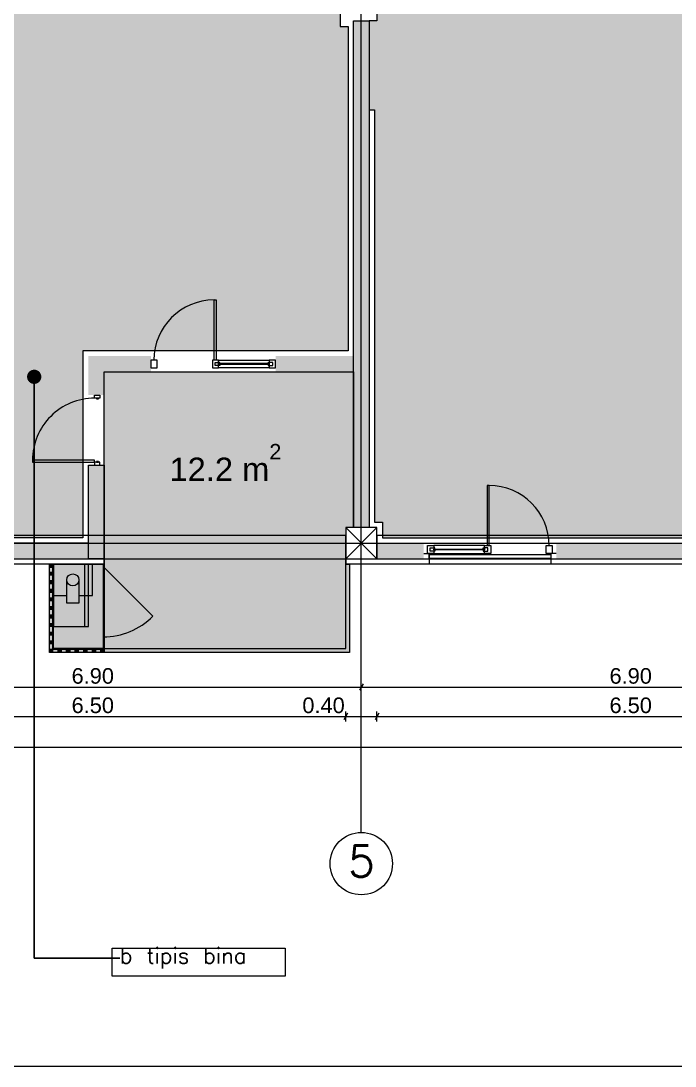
# Model space of a CAD drawing. Header units: millimetres. Extents: x 476244520 to 476657119, y 4620824743 to 4621446928.
# Drawn here: x 476413588 to 476421979, y 4621060450 to 4621073856 of the extents above; entities that cross this region are included whole.
import ezdxf

# ---------------------------------------------------------------- set-up
doc = ezdxf.new("R2010")
doc.units = ezdxf.units.MM
doc.header["$MEASUREMENT"] = 0
for name, color, linetype, lineweight in [('0_Pen_No__42_Pen_No__250_Pen_No__5', 5, 'Continuous', 0), ('2D Drafting - General_Pen_No__1_Pen_No__7', 7, 'Continuous', 0), ('2D Drafting - General_Pen_No__250_Pen_No__7_Pen_No__250', 7, 'Continuous', 0), ('2D Drafting - General_Pen_No__250_Pen_No__7_Pen_No__7', 7, 'Continuous', 0), ('2D Drafting - General_Pen_No__7_Pen_No__250', 7, 'Continuous', 0), ('2D Drafting - General_Pen_No__7_Pen_No__7_Pen_No__7', 7, 'Continuous', 0), ('Annotation - Text_Pen_No__7_Pen_No__5', 5, 'Continuous', 0), ('Doors_Pen_No__7_Pen_No__7_Pen_No__7', 7, 'Continuous', 0), ('G-Anno-Nplt_Pen_No__151', 151, 'Continuous', 0), ('G-Anno-Nplt_Pen_No__255', 255, 'Continuous', 0), ('G-Anno-Nplt_Pen_No__4', 7, 'Continuous', 0), ('G-Anno-Nplt_Pen_No__7', 7, 'Continuous', 0), ('gegmebi_Pen_No__1_Pen_No__7', 7, 'Continuous', 0), ('kar-panjara_Pen_No__7_Pen_No__7_Pen_No__7', 7, 'Continuous', 0), ('New_2D Drafting - General_Pen_No__250_Pen_No__7_Pen_No__255', 255, 'Continuous', 0), ('New_2D Drafting - General_Pen_No__2_Pen_No__250', 7, 'Continuous', 0), ('New_2D Drafting - General_Pen_No__30_Pen_No__9_Pen_No__9_Pen_No__255', 255, 'Continuous', 0), ('New_2D Drafting - General_Pen_No__30_Pen_No__9_Pen_No__9_Pen_No__7', 7, 'Continuous', 0), ('New_reg_nak_Pen_No__250', 7, 'Continuous', 0), ('New_reg_nak_Pen_No__7', 7, 'Continuous', 0), ('New_Structural - Bearing_Pen_No__1', 1, 'Continuous', 0), ('New_Structural - Bearing_Pen_No__250', 7, 'Continuous', 0), ('zoma_Pen_No__142', 142, 'Continuous', 0), ('zoma_Pen_No__5_Pen_No__5', 5, 'Continuous', 0)]:
    doc.layers.add(name, color=color, linetype=linetype, lineweight=lineweight)
doc.layers.add('zoma', color=7, linetype='Continuous')
doc.styles.add('GENERATED_STYLE_1', font='arial.ttf')
doc.styles.add('GENERATED_STYLE_2', font='arial.ttf')
doc.linetypes.add('Break', pattern='A,0,[1,A-4 бѓЎбѓђбѓ®бѓљбѓ\x98 - nikas1.Shx,S=15.679026,R=0,X=0,Y=0],-1975.557214,0', length=1975.557214)
doc.dimstyles.new('GENERATED_STYLE__1', dxfattribs={"dimtxt": 200, "dimasz": 64.421331, "dimexe": 0.18, "dimexo": 3, "dimgap": 0.09, "dimtad": 1, "dimtih": 1, "dimtoh": 1, "dimlfac": 0.001, "dimzin": 0, "dimdsep": 46, "dimtxsty": 'GENERATED_STYLE_2', "dimblk": 'ARROWHEAD_2', "dimblk1": 'ARROWHEAD_2', "dimblk2": 'ARROWHEAD_2', "dimcen": 0.09, "dimclrd": 142, "dimclre": 142, "dimclrt": 142, "dimadec": 0, "dimazin": 0, "dimtfac": 1, "dimtdec": 4, "dimtmove": 0, "dimatfit": 3, "dimfxl": 1, "dimtolj": 1, "dimtzin": 0, "dimarcsym": 0})
doc.dimstyles.new('GENERATED_STYLE__18', dxfattribs={"dimtxt": 0.18, "dimasz": 364.8, "dimexe": 0.18, "dimexo": 0.0625, "dimgap": 0.09, "dimtad": 0, "dimtih": 1, "dimtoh": 1, "dimdec": 4, "dimzin": 0, "dimdsep": 46, "dimcen": 0.09, "dimadec": 0, "dimazin": 0, "dimtfac": 1, "dimtdec": 4, "dimtmove": 0, "dimatfit": 3, "dimldrblk": 'ARROWHEAD_11', "dimfxl": 1, "dimtolj": 1, "dimtzin": 0, "dimarcsym": 0})
doc.dimstyles.new('GENERATED_STYLE__2', dxfattribs={"dimtxt": 200, "dimasz": 64.421331, "dimexe": 0.18, "dimexo": 3, "dimgap": 0.09, "dimtad": 1, "dimtih": 1, "dimtoh": 1, "dimlfac": 0.001, "dimzin": 0, "dimdsep": 46, "dimtxsty": 'GENERATED_STYLE_2', "dimblk": 'ARROWHEAD_2', "dimblk1": 'ARROWHEAD_2', "dimblk2": 'ARROWHEAD_2', "dimcen": 0.09, "dimclrd": 142, "dimclre": 142, "dimclrt": 142, "dimadec": 0, "dimazin": 0, "dimtfac": 1, "dimtdec": 4, "dimtmove": 2, "dimatfit": 3, "dimfxl": 1, "dimtolj": 1, "dimtzin": 0, "dimarcsym": 0})

# ---------------------------------------------------------------- blocks, each defined once
blk = doc.blocks.new('*D277', base_point=(476844527, 4621385791))
at = {"layer": 'zoma_Pen_No__142', "color": 142, "linetype": 'Continuous', "lineweight": 0, "transparency": 16777216}
for p, q in [((476411079, 4621065354), (476411030, 4621065270)), ((476411054, 4621065248), (476411054, 4621065376)), ((476417979, 4621065354), (476417930, 4621065270)), ((476417954, 4621065248), (476417954, 4621065376)), ((476411054, 4621065312), (476417954, 4621065312))]:
    blk.add_line(p, q, dxfattribs=at)
at = {"layer": 'zoma_Pen_No__142', "color": 142, "lineweight": 0, "transparency": 16777216, "insert": (476414238, 4621065352), "char_height": 200, "attachment_point": 7, "style": 'GENERATED_STYLE_2'}
blk.add_mtext('\\A1;{\\pql;\\fArial CYR|b0|i0|c204|p34;6.90}', dxfattribs=at)
blk = doc.blocks.new('ARROWHEAD_2')
at = {"color": 0, "linetype": 'Continuous', "lineweight": 0}
for p, q in [((0, 0), (-1, 0)), ((-0.38, -0.66), (0.38, 0.66))]:
    blk.add_line(p, q, dxfattribs=at)
blk = doc.blocks.new('*D278', base_point=(476844527, 4621385791))
at = {"layer": 'zoma_Pen_No__142', "color": 142, "linetype": 'Continuous', "lineweight": 0, "transparency": 16777216}
for p, q in [((476417979, 4621065354), (476417930, 4621065270)), ((476417954, 4621065248), (476417954, 4621065376)), ((476424879, 4621065354), (476424830, 4621065270)), ((476424854, 4621065248), (476424854, 4621065376)), ((476417954, 4621065312), (476424854, 4621065312))]:
    blk.add_line(p, q, dxfattribs=at)
at = {"layer": 'zoma_Pen_No__142', "color": 142, "lineweight": 0, "transparency": 16777216, "insert": (476421138, 4621065352), "char_height": 200, "attachment_point": 7, "style": 'GENERATED_STYLE_2'}
blk.add_mtext('\\A1;{\\pql;\\fArial CYR|b0|i0|c204|p34;6.90}', dxfattribs=at)
blk = doc.blocks.new('*D329', base_point=(476844527, 4621385791))
at = {"layer": 'zoma_Pen_No__142', "color": 142, "linetype": 'Continuous', "lineweight": 0, "transparency": 16777216}
for p, q in [((476411279, 4621064977), (476411230, 4621064892)), ((476411254, 4621064871), (476411254, 4621064998)), ((476417779, 4621064977), (476417730, 4621064892)), ((476417754, 4621064871), (476417754, 4621064998)), ((476411254, 4621064935), (476417754, 4621064935))]:
    blk.add_line(p, q, dxfattribs=at)
at = {"layer": 'zoma_Pen_No__142', "color": 142, "lineweight": 0, "transparency": 16777216, "char_height": 200, "attachment_point": 7, "style": 'GENERATED_STYLE_2'}
for s, insert in [('\\A1;{\\pql;\\fArial CYR|b0|i0|c204|p34;6.50}', (476414238, 4621064975)), ('\\A1;{\\pql;\\fArial CYR|b0|i0|c204|p34;0.40}', (476417198, 4621064975))]:
    blk.add_mtext(s, dxfattribs=dict(at, insert=insert))
blk = doc.blocks.new('*D330', base_point=(476844527, 4621385791))
at = {"layer": 'zoma_Pen_No__142', "color": 142, "linetype": 'Continuous', "lineweight": 0, "transparency": 16777216}
for p, q in [((476417779, 4621064977), (476417730, 4621064892)), ((476417754, 4621064871), (476417754, 4621064998)), ((476418179, 4621064977), (476418130, 4621064892)), ((476418154, 4621064871), (476418154, 4621064998)), ((476417754, 4621064935), (476418154, 4621064935))]:
    blk.add_line(p, q, dxfattribs=at)
blk = doc.blocks.new('*D331', base_point=(476844527, 4621385791))
at = {"layer": 'zoma_Pen_No__142', "color": 142, "linetype": 'Continuous', "lineweight": 0, "transparency": 16777216}
for p, q in [((476418179, 4621064977), (476418130, 4621064892)), ((476418154, 4621064871), (476418154, 4621064998)), ((476424679, 4621064977), (476424630, 4621064892)), ((476424654, 4621064871), (476424654, 4621064998)), ((476418154, 4621064935), (476424654, 4621064935))]:
    blk.add_line(p, q, dxfattribs=at)
at = {"layer": 'zoma_Pen_No__142', "color": 142, "lineweight": 0, "transparency": 16777216, "char_height": 200, "attachment_point": 7, "style": 'GENERATED_STYLE_2'}
for s, insert in [('\\A1;{\\pql;\\fArial CYR|b0|i0|c204|p34;6.50}', (476421138, 4621064975)), ('\\A1;{\\pql;\\fArial CYR|b0|i0|c204|p34;0.40}', (476424098, 4621064975))]:
    blk.add_mtext(s, dxfattribs=dict(at, insert=insert))
blk = doc.blocks.new('*D335', base_point=(476844527, 4621385791))
at = {"layer": 'zoma_Pen_No__142', "color": 142, "linetype": 'Continuous', "lineweight": 0, "transparency": 16777216}
for p, q in [((476390113, 4621064539), (476390154, 4621064539)), ((476390179, 4621064581), (476390130, 4621064497)), ((476390154, 4621064475), (476390154, 4621064602)), ((476390154, 4621064539), (476431954, 4621064539)), ((476431930, 4621064497), (476431979, 4621064581)), ((476431954, 4621064475), (476431954, 4621064602)), ((476431954, 4621064539), (476431996, 4621064539))]:
    blk.add_line(p, q, dxfattribs=at)
at = {"layer": 'zoma_Pen_No__142', "color": 142, "lineweight": 0, "transparency": 16777216, "insert": (476411278, 4621064579), "char_height": 200, "attachment_point": 7, "style": 'GENERATED_STYLE_2'}
blk.add_mtext('\\A1;{\\pql;\\fArial CYR|b0|i0|c204|p34;41.80}', dxfattribs=at)
blk = doc.blocks.new('ARROWHEAD_11')
at = {"color": 0, "linetype": 'Continuous', "lineweight": 0}
blk.add_line((0, 0), (-1, 0), dxfattribs=at)
at = {"color": 0, "linetype": 'Continuous', "lineweight": 0, "const_width": 0.25, "flags": 128}
blk.add_lwpolyline([(-0.125, 0, 1), (0.125, 0, 1)], format="xyb", close=True, dxfattribs=at)

msp = doc.modelspace()

# ---------------------------------------------------------------- hatches: boundary and pattern name
at = {"layer": '2D Drafting - General_Pen_No__250_Pen_No__7_Pen_No__7', "linetype": 'Continuous', "lineweight": 0}
for points in [[(476418054.207, 4621067356.437), (476417854.207, 4621067356.437), (476417854.207, 4621073856.437), (476418054.207, 4621073856.437)], [(476414454.207, 4621069556.437), (476414654.207, 4621069556.437), (476414654.207, 4621069056.434), (476414454.207, 4621069056.434)], [(476414654.207, 4621069356.437), (476414654.207, 4621069556.437), (476415254.48, 4621069556.437), (476415254.48, 4621069356.437)], [(476416854.478, 4621069356.437), (476417854.207, 4621069356.437), (476417854.207, 4621069556.437), (476416854.478, 4621069556.437)], [(476414654.207, 4621068156.434), (476414654.207, 4621066956.378), (476414454.207, 4621066956.378), (476414454.207, 4621068156.434)], [(476413453.992, 4621067156.437), (476413453.992, 4621066956.378), (476414454.207, 4621066956.378), (476414454.207, 4621067156.437)], [(476418154.207, 4621066956.438), (476418154.207, 4621067156.438), (476418754.207, 4621067156.438), (476418754.207, 4621066956.438)], [(476420454.208, 4621066956.437), (476422354.217, 4621066956.437), (476422354.217, 4621067156.385), (476420454.208, 4621067156.385)], [(476414004.204, 4621065806.466), (476414004.204, 4621066886.443), (476413994.204, 4621066886.443), (476413994.204, 4621065806.466)], [(476414654.204, 4621066886.437), (476414644.204, 4621066886.437), (476414644.204, 4621066856.437), (476414654.204, 4621066856.437)], [(476414654.204, 4621065956.438), (476414644.204, 4621065956.438), (476414644.204, 4621065806.489), (476414654.204, 4621065806.489)], [(476414654.109, 4621065806.466), (476413994.204, 4621065806.466), (476413994.204, 4621065796.466), (476414654.109, 4621065796.466)]]:
    msp.add_hatch(color=7, dxfattribs=at).paths.add_polyline_path(points)
at = {"layer": 'G-Anno-Nplt_Pen_No__151', "linetype": 'Continuous', "lineweight": 0, "true_color": 0x1f2f3f}
msp.add_hatch(color=169, dxfattribs=at).paths.add_polyline_path([(476417884.207, 4621084186.437), (476417884.207, 4621077826.437), (476417684.207, 4621077826.437), (476417684.207, 4621077526.437), (476417384.207, 4621077526.437), (476417384.207, 4621076665.419), (476417784.207, 4621076665.419), (476417784.207, 4621074326.437), (476417684.207, 4621074326.437), (476417684.207, 4621073786.437), (476417784.207, 4621073786.437), (476417784.207, 4621069626.379), (476414384.207, 4621069626.379), (476414384.207, 4621067226.378), (476411624.207, 4621067226.378), (476411624.207, 4621067726.567), (476411224.207, 4621067726.567), (476411224.207, 4621073786.437), (476411324.207, 4621073786.437), (476411324.207, 4621074326.438), (476411224.207, 4621074326.438), (476411224.207, 4621075613.729), (476411154.207, 4621075613.729), (476411154.207, 4621077356.437), (476411254.207, 4621077356.437), (476411254.207, 4621077606.437), (476411554.207, 4621077606.437), (476411554.207, 4621078627.456), (476411154.207, 4621078627.456), (476411154.207, 4621079229.707), (476411224.207, 4621079229.707), (476411224.207, 4621083286.44), (476414724.207, 4621083286.44), (476414724.207, 4621084386.437), (476417684.207, 4621084386.437), (476417684.207, 4621084186.437)])
h = msp.add_hatch(color=169, dxfattribs=at)
h.paths.add_polyline_path([(476418124.207, 4621073856.437), (476418054.207, 4621073856.437), (476418054.207, 4621072715.649), (476418124.207, 4621072715.649), (476418124.207, 4621067426.437), (476418224.207, 4621067426.437), (476418224.207, 4621067226.437), (476424584.207, 4621067226.437), (476424584.207, 4621067426.437), (476424784.207, 4621067426.437), (476424784.207, 4621068726.437), (476431684.207, 4621068726.437), (476431684.207, 4621073786.437), (476430914.019, 4621073786.437), (476430914.019, 4621074326.438), (476431684.207, 4621074326.438), (476431684.207, 4621077286.437), (476431484.207, 4621077286.437), (476431484.207, 4621077389.695), (476425124.207, 4621077389.695), (476425124.207, 4621077286.437), (476424824.137, 4621077286.437), (476424824.137, 4621076989.695), (476423994.019, 4621076989.695), (476423994.019, 4621077389.695), (476420800.56, 4621077389.695), (476420800.56, 4621077459.695), (476418744.395, 4621077459.695), (476418744.395, 4621077059.695), (476418054.207, 4621077059.695), (476418054.207, 4621075698.535), (476418054.207, 4621074256.437), (476418154.207, 4621074256.437), (476418154.207, 4621073856.437)])
h.paths.add_polyline_path([(476424654.207, 4621073856.437), (476425054.207, 4621073856.437), (476425054.207, 4621074256.437), (476424654.207, 4621074256.437)], flags=0)
at = {"layer": 'G-Anno-Nplt_Pen_No__255', "linetype": 'Continuous', "lineweight": 0, "true_color": 0x3f3f3f}
msp.add_hatch(color=250, dxfattribs=at).paths.add_polyline_path([(476417854.207, 4621069356.437), (476417854.207, 4621067356.437), (476417754.207, 4621067356.437), (476417754.207, 4621066886.437), (476417804.207, 4621066886.437), (476417804.207, 4621065756.45), (476413954.21, 4621065756.473), (476413954.21, 4621066886.437), (476414654.207, 4621066886.437), (476414654.207, 4621069356.437)])
at = {"layer": 'New_2D Drafting - General_Pen_No__250_Pen_No__7_Pen_No__255', "linetype": 'Continuous', "lineweight": 0}
for points in [[(476414004.207, 4621066886.443), (476414504.207, 4621066886.439), (476414504.203, 4621066486.443), (476414331.218, 4621066486.445), (476414331.217, 4621066386.442), (476414177.191, 4621066386.443), (476414177.192, 4621066486.446), (476414004.203, 4621066486.448)], [(476414004.207, 4621066886.443), (476414454.207, 4621066886.443), (476414454.207, 4621066086.443), (476414004.207, 4621066086.443)]]:
    msp.add_hatch(color=255, dxfattribs=at).paths.add_polyline_path(points)
at = {"layer": 'New_2D Drafting - General_Pen_No__30_Pen_No__9_Pen_No__9_Pen_No__255', "linetype": 'Continuous', "lineweight": 0}
for points in [[(476413954.21, 4621066886.437), (476413994.21, 4621066886.437), (476413994.21, 4621066846.437), (476413954.21, 4621066846.437)], [(476413954.21, 4621066786.473), (476413994.21, 4621066786.473), (476413994.21, 4621066746.473), (476413954.21, 4621066746.473)], [(476413954.21, 4621066676.473), (476413994.21, 4621066676.473), (476413994.21, 4621066636.473), (476413954.21, 4621066636.473)], [(476413954.21, 4621066566.473), (476413994.21, 4621066566.473), (476413994.21, 4621066526.473), (476413954.21, 4621066526.473)], [(476413954.21, 4621066456.473), (476413994.21, 4621066456.473), (476413994.21, 4621066416.473), (476413954.21, 4621066416.473)], [(476413954.21, 4621066346.473), (476413994.21, 4621066346.473), (476413994.21, 4621066306.473), (476413954.21, 4621066306.473)], [(476413954.21, 4621066236.473), (476413994.21, 4621066236.473), (476413994.21, 4621066196.473), (476413954.21, 4621066196.473)], [(476413954.21, 4621066126.473), (476413994.21, 4621066126.473), (476413994.21, 4621066086.473), (476413954.21, 4621066086.473)], [(476413954.21, 4621066016.473), (476413994.21, 4621066016.473), (476413994.21, 4621065976.473), (476413954.21, 4621065976.473)], [(476413954.21, 4621065906.473), (476413994.21, 4621065906.473), (476413994.21, 4621065866.473), (476413954.21, 4621065866.473)], [(476413954.204, 4621065756.473), (476413954.204, 4621065796.473), (476413994.204, 4621065796.473), (476413994.204, 4621065756.473)], [(476413954.21, 4621065796.473), (476413994.21, 4621065796.473), (476413994.21, 4621065756.473), (476413954.21, 4621065756.473)], [(476414064.204, 4621065756.473), (476414064.204, 4621065796.473), (476414104.204, 4621065796.473), (476414104.204, 4621065756.473)], [(476414174.204, 4621065756.473), (476414174.204, 4621065796.473), (476414214.204, 4621065796.473), (476414214.204, 4621065756.473)], [(476414284.204, 4621065756.473), (476414284.204, 4621065796.473), (476414324.204, 4621065796.473), (476414324.204, 4621065756.473)], [(476414394.204, 4621065756.473), (476414394.204, 4621065796.473), (476414434.204, 4621065796.473), (476414434.204, 4621065756.473)], [(476414504.204, 4621065756.473), (476414504.204, 4621065796.473), (476414544.204, 4621065796.473), (476414544.204, 4621065756.473)], [(476414614.204, 4621065756.473), (476414614.204, 4621065796.473), (476414654.204, 4621065796.473), (476414654.204, 4621065756.473)]]:
    msp.add_hatch(color=255, dxfattribs=at).paths.add_polyline_path(points)

# ---------------------------------------------------------------- linework, layer by layer
at = {"layer": '0_Pen_No__42_Pen_No__250_Pen_No__5', "color": 5, "linetype": 'Continuous', "lineweight": 0}
msp.add_circle((476417954.207, 4621063046.84), 400, dxfattribs=at)
msp.add_circle((476417954.207, 4621063046.84), 400, dxfattribs=at)
at = {"layer": '2D Drafting - General_Pen_No__1_Pen_No__7', "color": 7, "linetype": 'Continuous', "lineweight": 0}
for p, q in [((476418154.207, 4621066956.437), (476417754.207, 4621067356.437)), ((476417754.207, 4621066956.437), (476418154.207, 4621067356.437))]:
    msp.add_line(p, q, dxfattribs=at)
at = {"layer": '2D Drafting - General_Pen_No__1_Pen_No__7', "color": 7, "linetype": 'Continuous', "lineweight": 0, "flags": 128}
for points in [[(476417754.207, 4621066956.437), (476418154.207, 4621066956.437), (476418154.207, 4621067356.437), (476417754.207, 4621067356.437)], [(476411254.207, 4621066956.437), (476417754.207, 4621066956.437), (476417754.207, 4621067256.437), (476411254.207, 4621067256.437)], [(476418154.207, 4621066956.437), (476424654.207, 4621066956.437), (476424654.207, 4621067256.437), (476418154.207, 4621067256.437)]]:
    msp.add_lwpolyline(points, close=True, dxfattribs=at)
at = {"layer": '2D Drafting - General_Pen_No__250_Pen_No__7_Pen_No__250', "color": 7, "linetype": 'Continuous', "lineweight": 0, "flags": 128}
for points in [[(476418054.207, 4621067356.437), (476417854.207, 4621067356.437), (476417854.207, 4621073856.437), (476418054.207, 4621073856.437)], [(476414654.207, 4621068156.434), (476414654.207, 4621066956.378), (476414454.207, 4621066956.378), (476414454.207, 4621068156.434)], [(476413453.992, 4621067156.437), (476413453.992, 4621066956.378), (476414454.207, 4621066956.378), (476414454.207, 4621067156.437)], [(476414004.204, 4621065806.466), (476414004.204, 4621066886.443), (476413994.204, 4621066886.443), (476413994.204, 4621065806.466)], [(476414654.204, 4621066886.437), (476414644.204, 4621066886.437), (476414644.204, 4621066856.437), (476414654.204, 4621066856.437)], [(476414654.204, 4621065956.438), (476414644.204, 4621065956.438), (476414644.204, 4621065806.489), (476414654.204, 4621065806.489)], [(476414654.109, 4621065806.466), (476413994.204, 4621065806.466), (476413994.204, 4621065796.466), (476414654.109, 4621065796.466)]]:
    msp.add_lwpolyline(points, close=True, dxfattribs=at)
at = {"layer": '2D Drafting - General_Pen_No__7_Pen_No__250', "color": 7, "linetype": 'Continuous', "lineweight": 0, "flags": 128}
for points in [[(476418754.207, 4621067026.553), (476418824.222, 4621067026.553), (476418824.221, 4621066886.477)], [(476420454.208, 4621067026.603), (476420384.193, 4621067026.605), (476420384.199, 4621066886.477)]]:
    msp.add_lwpolyline(points, dxfattribs=at)
at = {"layer": '2D Drafting - General_Pen_No__7_Pen_No__7_Pen_No__7', "color": 7, "linetype": 'Continuous', "lineweight": 0, "flags": 128}
for points in [[(476416774.474, 4621069406.356), (476416124.474, 4621069406.385), (476416124.478, 4621069506.324), (476416774.478, 4621069506.295)], [(476418884.195, 4621067026.557), (476419534.195, 4621067026.586), (476419534.19, 4621067126.525), (476418884.19, 4621067126.496)]]:
    msp.add_lwpolyline(points, close=True, dxfattribs=at)
at = {"layer": '2D Drafting - General_Pen_No__7_Pen_No__7_Pen_No__7', "color": 7, "linetype": 'Continuous', "lineweight": 0}
for centre, radius, start, end in [((476416064.789, 4621069506.337), 770.311, 89.9974687, 179.994289), ((476414531.783, 4621068222.612), 794.311, 89.9998034, 180.0014849), ((476419593.879, 4621067126.538), 770.311, 0.005711, 90.0025313)]:
    msp.add_arc(centre, radius, start, end, dxfattribs=at)
at = {"layer": 'Doors_Pen_No__7_Pen_No__7_Pen_No__7', "color": 7, "linetype": 'Continuous', "lineweight": 0, "flags": 128}
for points in [[(476416091.456, 4621069506.336), (476416064.789, 4621069506.337), (476416064.823, 4621070276.648), (476416091.49, 4621070276.647)], [(476414599.518, 4621069056.436), (476414599.519, 4621069016.925), (476414531.786, 4621069016.923), (476414531.785, 4621069056.434)], [(476414585.119, 4621069008.036), (476414585.119, 4621069016.924), (476414558.452, 4621069016.924), (476414558.453, 4621069008.035)], [(476414531.784, 4621068195.945), (476414531.783, 4621068222.612), (476413737.472, 4621068222.591), (476413737.472, 4621068195.925)], [(476414599.518, 4621068156.436), (476414599.517, 4621068195.947), (476414531.784, 4621068195.945), (476414531.785, 4621068156.434)], [(476414585.117, 4621068195.947), (476414585.117, 4621068204.836), (476414558.45, 4621068204.835), (476414558.45, 4621068195.946)], [(476419567.212, 4621067126.537), (476419593.879, 4621067126.538), (476419593.845, 4621067896.849), (476419567.178, 4621067896.848)]]:
    msp.add_lwpolyline(points, close=True, dxfattribs=at)
at = {"layer": 'G-Anno-Nplt_Pen_No__4', "color": 7, "linetype": 'Continuous', "lineweight": 0, "flags": 128}
for points in [[(476423994.019, 4621077389.695), (476420800.56, 4621077389.695), (476420800.56, 4621077459.695), (476418744.395, 4621077459.695), (476418744.395, 4621077059.695), (476418054.207, 4621077059.695), (476418054.207, 4621075698.535), (476418054.207, 4621074256.437), (476418154.207, 4621074256.437), (476418154.207, 4621073856.437), (476418124.207, 4621073856.437), (476418054.207, 4621073856.437), (476418054.207, 4621072715.649), (476418124.207, 4621072715.649), (476418124.207, 4621067426.437), (476418224.207, 4621067426.437), (476418224.207, 4621067226.437), (476424584.207, 4621067226.437)], [(476417684.207, 4621074326.437), (476417684.207, 4621073786.437), (476417784.207, 4621073786.437), (476417784.207, 4621069626.379), (476414384.207, 4621069626.379), (476414384.207, 4621067226.378), (476411624.207, 4621067226.378), (476411624.207, 4621067726.567), (476411224.207, 4621067726.567), (476411224.207, 4621073786.437), (476411324.207, 4621073786.437), (476411324.207, 4621074326.438)]]:
    msp.add_lwpolyline(points, dxfattribs=at)
msp.add_lwpolyline([(476417854.207, 4621069356.437), (476417854.207, 4621067356.437), (476417754.207, 4621067356.437), (476417754.207, 4621066886.437), (476417804.207, 4621066886.437), (476417804.207, 4621065756.45), (476413954.21, 4621065756.473), (476413954.21, 4621066886.437), (476414654.207, 4621066886.437), (476414654.207, 4621069356.437)], close=True, dxfattribs=at)
at = {"layer": 'gegmebi_Pen_No__1_Pen_No__7', "color": 7, "linetype": 'Continuous', "lineweight": 0, "flags": 128}
for points in [[(476414331.218, 4621066486.445), (476414504.203, 4621066486.443), (476414504.207, 4621066886.439), (476414004.207, 4621066886.443), (476414004.203, 4621066486.448), (476414177.192, 4621066486.446)], [(476414331.22, 4621066686.443), (476414331.217, 4621066386.442), (476414177.191, 4621066386.443), (476414177.194, 4621066686.444)]]:
    msp.add_lwpolyline(points, dxfattribs=at)
at = {"layer": 'kar-panjara_Pen_No__7_Pen_No__7_Pen_No__7', "color": 7, "linetype": 'Continuous', "lineweight": 0, "flags": 128}
for points in [[(476415254.474, 4621069406.405), (476415334.474, 4621069406.402), (476415334.478, 4621069506.402), (476415254.478, 4621069506.405)], [(476416044.474, 4621069406.327), (476416124.474, 4621069406.324), (476416124.478, 4621069506.324), (476416044.478, 4621069506.327)], [(476416774.474, 4621069406.356), (476416854.474, 4621069406.353), (476416854.478, 4621069506.353), (476416774.478, 4621069506.356)], [(476416079.477, 4621069476.326), (476416124.477, 4621069476.324), (476416124.476, 4621069461.324), (476416124.476, 4621069451.324), (476416139.476, 4621069451.323), (476416139.475, 4621069436.323), (476416079.475, 4621069436.326)], [(476416139.477, 4621069476.323), (476416124.477, 4621069476.324), (476416124.476, 4621069461.324), (476416139.476, 4621069461.323)], [(476416774.476, 4621069461.295), (476416124.476, 4621069461.324), (476416124.476, 4621069451.324), (476416774.476, 4621069451.295)], [(476416819.477, 4621069476.293), (476416774.477, 4621069476.295), (476416774.476, 4621069461.295), (476416774.476, 4621069451.295), (476416759.476, 4621069451.296), (476416759.475, 4621069436.296), (476416819.475, 4621069436.293)], [(476416759.477, 4621069476.296), (476416774.477, 4621069476.295), (476416774.476, 4621069461.295), (476416759.476, 4621069461.296)], [(476418884.195, 4621067026.557), (476418804.195, 4621067026.554), (476418804.19, 4621067126.554), (476418884.19, 4621067126.557)], [(476418839.192, 4621067096.494), (476418884.192, 4621067096.496), (476418884.192, 4621067081.496), (476418884.193, 4621067071.496), (476418899.193, 4621067071.497), (476418899.193, 4621067056.497), (476418839.193, 4621067056.494)], [(476418899.192, 4621067096.497), (476418884.192, 4621067096.496), (476418884.192, 4621067081.496), (476418899.192, 4621067081.497)], [(476419519.192, 4621067096.524), (476419534.192, 4621067096.525), (476419534.192, 4621067081.525), (476419519.192, 4621067081.524)], [(476419579.192, 4621067096.527), (476419534.192, 4621067096.525), (476419534.192, 4621067081.525), (476419534.193, 4621067071.525), (476419519.193, 4621067071.524), (476419519.193, 4621067056.524), (476419579.193, 4621067056.527)], [(476419614.195, 4621067026.528), (476419534.195, 4621067026.525), (476419534.19, 4621067126.525), (476419614.19, 4621067126.528)], [(476420404.195, 4621067026.606), (476420324.195, 4621067026.603), (476420324.19, 4621067126.603), (476420404.19, 4621067126.606)], [(476418884.192, 4621067081.496), (476419534.192, 4621067081.525), (476419534.193, 4621067071.525), (476418884.193, 4621067071.496)]]:
    msp.add_lwpolyline(points, close=True, dxfattribs=at)
at = {"layer": 'New_2D Drafting - General_Pen_No__2_Pen_No__250', "color": 7, "linetype": 'Continuous', "lineweight": 0, "flags": 128}
msp.add_lwpolyline([(476414758.377, 4621061964.356), (476416978.382, 4621061964.356), (476416978.382, 4621061604.98), (476414758.377, 4621061604.98)], close=True, dxfattribs=at)
at = {"layer": 'New_2D Drafting - General_Pen_No__30_Pen_No__9_Pen_No__9_Pen_No__7', "color": 7, "linetype": 'Continuous', "lineweight": 0, "flags": 128}
for points in [[(476413954.21, 4621066886.437), (476413994.21, 4621066886.437), (476413994.21, 4621066846.437), (476413954.21, 4621066846.437)], [(476413954.21, 4621066786.473), (476413994.21, 4621066786.473), (476413994.21, 4621066746.473), (476413954.21, 4621066746.473)], [(476413954.21, 4621066676.473), (476413994.21, 4621066676.473), (476413994.21, 4621066636.473), (476413954.21, 4621066636.473)], [(476413954.21, 4621066566.473), (476413994.21, 4621066566.473), (476413994.21, 4621066526.473), (476413954.21, 4621066526.473)], [(476413954.21, 4621066456.473), (476413994.21, 4621066456.473), (476413994.21, 4621066416.473), (476413954.21, 4621066416.473)], [(476413954.21, 4621066346.473), (476413994.21, 4621066346.473), (476413994.21, 4621066306.473), (476413954.21, 4621066306.473)], [(476413954.21, 4621066236.473), (476413994.21, 4621066236.473), (476413994.21, 4621066196.473), (476413954.21, 4621066196.473)], [(476413954.21, 4621066126.473), (476413994.21, 4621066126.473), (476413994.21, 4621066086.473), (476413954.21, 4621066086.473)], [(476413954.21, 4621066016.473), (476413994.21, 4621066016.473), (476413994.21, 4621065976.473), (476413954.21, 4621065976.473)], [(476413954.21, 4621065906.473), (476413994.21, 4621065906.473), (476413994.21, 4621065866.473), (476413954.21, 4621065866.473)], [(476413954.204, 4621065756.473), (476413954.204, 4621065796.473), (476413994.204, 4621065796.473), (476413994.204, 4621065756.473)], [(476413954.21, 4621065796.473), (476413994.21, 4621065796.473), (476413994.21, 4621065756.473), (476413954.21, 4621065756.473)], [(476414064.204, 4621065756.473), (476414064.204, 4621065796.473), (476414104.204, 4621065796.473), (476414104.204, 4621065756.473)], [(476414174.204, 4621065756.473), (476414174.204, 4621065796.473), (476414214.204, 4621065796.473), (476414214.204, 4621065756.473)], [(476414284.204, 4621065756.473), (476414284.204, 4621065796.473), (476414324.204, 4621065796.473), (476414324.204, 4621065756.473)], [(476414394.204, 4621065756.473), (476414394.204, 4621065796.473), (476414434.204, 4621065796.473), (476414434.204, 4621065756.473)], [(476414504.204, 4621065756.473), (476414504.204, 4621065796.473), (476414544.204, 4621065796.473), (476414544.204, 4621065756.473)], [(476414614.204, 4621065756.473), (476414614.204, 4621065796.473), (476414654.204, 4621065796.473), (476414654.204, 4621065756.473)]]:
    msp.add_lwpolyline(points, close=True, dxfattribs=at)
at = {"layer": 'New_reg_nak_Pen_No__250', "color": 7, "linetype": 'Continuous', "lineweight": 0}
for p, q in [((476414408.729, 4621066086.443), (476414408.729, 4621066886.443)), ((476414644.204, 4621066856.437), (476414644.204, 4621065956.438))]:
    msp.add_line(p, q, dxfattribs=at)
at = {"layer": 'New_reg_nak_Pen_No__250', "color": 7, "linetype": 'Continuous', "lineweight": 0, "flags": 128}
msp.add_lwpolyline([(476414654.207, 4621066956.437), (476414654.207, 4621065806.489), (476417754.207, 4621065806.489), (476417754.207, 4621066886.437), (476417804.207, 4621066886.437), (476417804.207, 4621065756.45), (476414654.207, 4621065756.48)], dxfattribs=at)
for points in [[(476420384.193, 4621067012.541), (476420384.193, 4621066962.594), (476418824.222, 4621066962.594), (476418824.222, 4621067012.541)], [(476414004.207, 4621066886.443), (476414004.207, 4621066086.443), (476414454.207, 4621066086.443), (476414454.207, 4621066886.443)]]:
    msp.add_lwpolyline(points, close=True, dxfattribs=at)
at = {"layer": 'New_reg_nak_Pen_No__250', "color": 7, "linetype": 'Continuous', "lineweight": 0}
msp.add_circle((476414254.207, 4621066686.443), 77.013, dxfattribs=at)
at = {"layer": 'New_reg_nak_Pen_No__7', "color": 7, "linetype": 'Continuous', "lineweight": 0, "flags": 128}
for points in [[(476414654.207, 4621066956.437), (476414654.207, 4621066886.437), (476407454.207, 4621066886.437), (476407454.207, 4621066956.437)], [(476425054.207, 4621066956.437), (476425054.207, 4621066886.437), (476417754.207, 4621066886.437), (476417754.207, 4621066956.437)]]:
    msp.add_lwpolyline(points, dxfattribs=at)
at = {"layer": 'New_Structural - Bearing_Pen_No__1', "color": 1, "linetype": 'Break', "lineweight": 0}
msp.add_line((476374220.452, 4621060449.823), (476442354.006, 4621060449.823), dxfattribs=at)
at = {"layer": 'New_Structural - Bearing_Pen_No__250', "color": 7, "linetype": 'Continuous', "lineweight": 0}
msp.add_line((476414644.192, 4621066856.438), (476415280.591, 4621066220.039), dxfattribs=at)
msp.add_arc((476414644.204, 4621066856.426), 899.988, 270, 315, dxfattribs=at)
at = {"layer": 'zoma_Pen_No__5_Pen_No__5', "color": 5, "linetype": 'Continuous', "lineweight": 0}
for p, q in [((476417954.207, 4621063446.84), (476417954.207, 4621088157.646)), ((476386273.656, 4621067156.437), (476436160.037, 4621067156.437)), ((476386273.656, 4621067156.437), (476436160.037, 4621067156.437))]:
    msp.add_line(p, q, dxfattribs=at)

# ---------------------------------------------------------------- texts
at = {"layer": 'Annotation - Text_Pen_No__7_Pen_No__5', "color": 5, "linetype": 'Continuous', "lineweight": 0, "insert": (476417956.365, 4621063278.612), "char_height": 400, "attachment_point": 2}
msp.add_mtext('\\A1;{\\pqc;\\Ftxt.shx;5}', dxfattribs=at)
at = {"layer": 'G-Anno-Nplt_Pen_No__7', "color": 7, "lineweight": 0, "insert": (476415493.265, 4621067954.593), "char_height": 300, "attachment_point": 7, "style": 'GENERATED_STYLE_1'}
msp.add_mtext('{\\fArial|b0|i0|c0|p34;12.2 m{\\H0.66x;\\S2^  ;}}', dxfattribs=at)
at = {"layer": 'New_2D Drafting - General_Pen_No__2_Pen_No__250', "color": 7, "linetype": 'Continuous', "lineweight": 0, "insert": (476414858.377, 4621061833.094), "char_height": 200, "attachment_point": 4}
msp.add_mtext('\\A1;{\\pql;\\Ftxt.shx;b tipis bina}', dxfattribs=at)

# ---------------------------------------------------------------- dimensions: what is measured, and where the dimension line sits
at = {"layer": 'zoma', "color": 142, "linetype": 'Continuous', "lineweight": 0}
for base, p1, p2, dimstyle, picture, middle in [((476417954.207, 4621065312.069), (476411054.207, 4621066950.765), (476417954.207, 4621066950.765), 'GENERATED_STYLE__1', '*D277', (476414497.914, 4621065452.069)), ((476424854.207, 4621065312.069), (476417954.207, 4621066950.765), (476424854.207, 4621066950.765), 'GENERATED_STYLE__1', '*D278', (476421397.914, 4621065452.069)), ((476417754.207, 4621064934.873), (476411254.207, 4621066437.539), (476417754.207, 4621066437.539), 'GENERATED_STYLE__1', '*D329', (476414497.914, 4621065074.873)), ((476418154.207, 4621064934.873), (476417754.207, 4621066437.539), (476418154.207, 4621066437.539), 'GENERATED_STYLE__1', '*D330', (476417457.359, 4621065074.873)), ((476424654.207, 4621064934.873), (476418154.207, 4621066437.539), (476424654.207, 4621066437.539), 'GENERATED_STYLE__1', '*D331', (476421397.914, 4621065074.873)), ((476431954.207, 4621064538.891), (476390154.207, 4621066397.479), (476431954.207, 4621066397.479), 'GENERATED_STYLE__2', '*D335', (476411613.52, 4621064678.891))]:
    dim = msp.add_linear_dim(base=base, p1=p1, p2=p2, dimstyle=dimstyle, dxfattribs=at)
    dim.commit()
    dim.dimension.update_dxf_attribs({"geometry": picture, "text_midpoint": middle, "dimtype": 160})

# ---------------------------------------------------------------- leaders
at = {"layer": 'New_2D Drafting - General_Pen_No__2_Pen_No__250', "color": 7, "linetype": 'Continuous', "lineweight": 0, "annotation_type": 0, "has_hookline": 1, "hookline_direction": 0, "text_width": 1933.333}
msp.add_leader([(476413758.377, 4621069291.228), (476413758.377, 4621061833.094), (476414858.287, 4621061833.094)], dimstyle='GENERATED_STYLE__18', dxfattribs=at)

doc.saveas('drawing.dxf')
